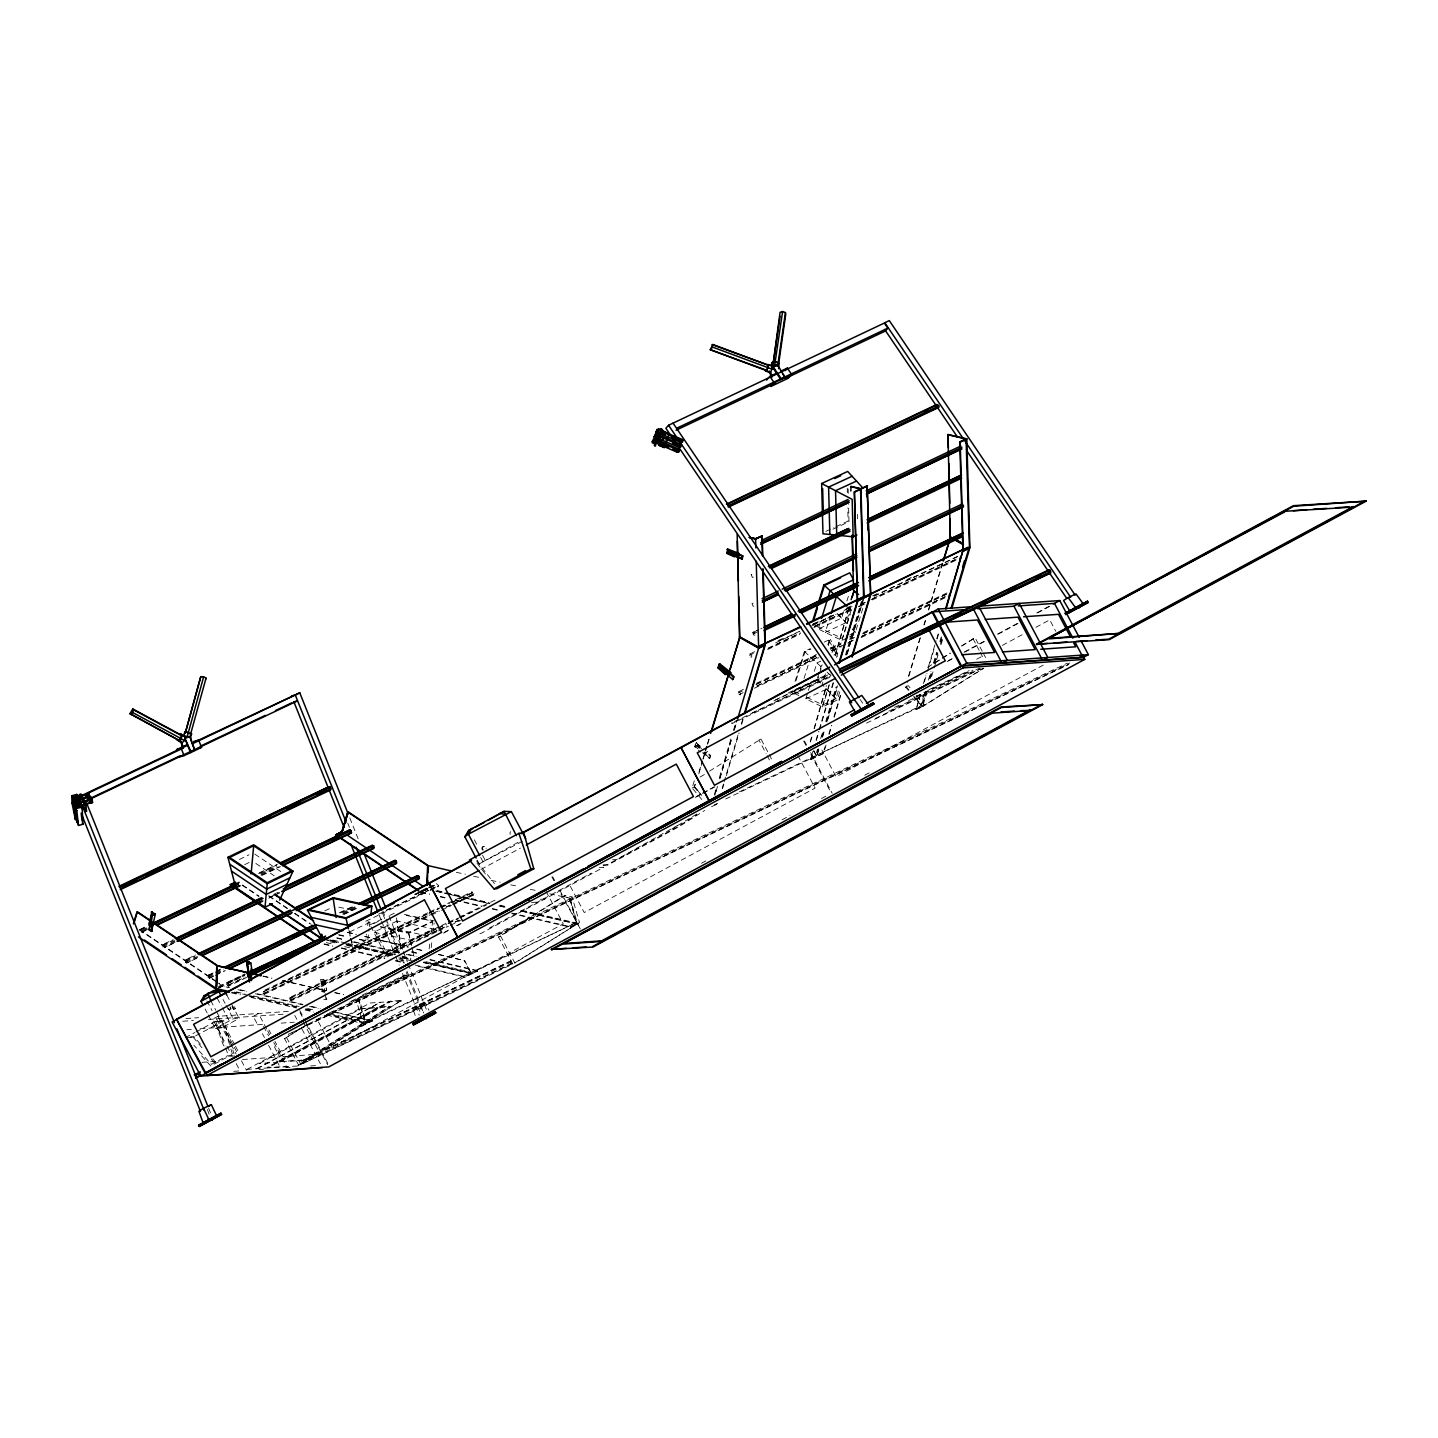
<?xml version="1.0" encoding="UTF-8"?>
<svg xmlns="http://www.w3.org/2000/svg" width="1438" height="1438" viewBox="0 0 1438 1438"><rect width="100%" height="100%" fill="white"/><g stroke="black" fill="none" stroke-linecap="round" stroke-linejoin="round"><path stroke-width="0.75" stroke-dasharray="5 3.75" d="M217.731 988.194L222.405 985.983L218.774 983.035M344.725 946.689L352.939 948.469L367.643 941.441L369.171 928.642M369.422 926.503L369.926 922.243L365.665 921.291L428.003 891.56M431.184 947.732L432.191 939.194M432.928 933.028L434.132 922.944M346.54 945.395L352.795 946.761L365.773 940.56L366.582 934.143M367.679 925.587L368.236 921.309M429.117 948.972L429.944 942.555M431.041 933.999L432.676 921.165L404.42 914.999M811.571 737.191L809.702 743.644L811.967 737.011M814.034 728.599L826.401 685.62M835.047 655.548L848.654 608.274M814.429 728.419L826.185 687.598M835.442 655.351L849.049 608.094M246.815 977.445L228.696 986.037L226.629 984.149L227.006 982.837L245.125 974.245M228.696 986.037L228.247 983.125L227.006 982.837M427.248 914.191L262.183 992.436L264.268 994.323L263.801 991.411L262.561 991.124L427.643 912.878M436.397 931.95L291.447 1000.65L289.362 998.763L289.757 997.451L446.787 923.034M291.447 1000.65L290.997 997.738L289.757 997.451M430.016 890.607L438.069 886.779L438.464 885.484L436.379 883.597M473.623 895.065L472.383 894.778L471.934 891.884L474.019 893.771L473.623 895.065L453.491 904.61M694.68 746.807L696.1 745.531L694.68 746.807L700.45 752.02M695.884 746.232L694.931 745.351L696.351 742.583L700.594 746.43M698.005 744.632L696.585 745.891L698.005 744.632L700.881 747.239M702.769 752.757L704.368 754.213L705.752 752.056L710.066 755.975L709.347 758.419L703.092 752.757M705.015 754.501L705.752 752.056M709.347 758.419L705.734 754.159L707.334 751.301L705.95 753.458L704.314 752.02L706.813 753.045M710.048 758.096L710.767 755.651L706.471 751.715M738.593 691.696L740.678 693.583L740.282 694.896L739.06 694.608L738.593 691.696L744.632 688.838M749.791 654.002L751.876 655.89L751.499 657.202L750.259 656.914L749.791 654.002L755.831 651.144M732.104 722.433L731.726 723.727L830.355 676.974M714.38 794.459L716.286 788.042M719.467 777.329L730.935 738.755M733.488 730.18L736.04 721.606M714.758 795.448L717.4 786.334M719.845 778.317L731.421 739.186M733.973 730.612L737.155 719.899M715.962 791.727L717.238 787.449M719.791 778.875L731.888 738.161M734.441 729.587L736.993 721.013M722.182 788.276L723.458 783.98M724.105 781.841L738.107 734.692M741.289 723.979L743.194 717.562M722.559 788.617L723.835 784.321M726.37 775.747L739.114 732.895M741.666 724.321L743.572 717.886M826.023 745.046L823.471 753.62L810.69 759.677L812.865 750.78M816.047 740.067L818.599 731.493M819.229 729.354L833.231 682.205M810.69 759.677L813.225 751.103M816.407 740.39L818.959 731.816M819.606 729.677L833.609 682.529M739.294 791.853L815.562 755.705L817.467 749.27M820.667 738.557L822.572 732.14M825.754 721.427L835.945 687.13M845.49 654.991L861.416 601.426M725.723 798.953L816.047 756.136L818.294 748.892M821.781 736.849L824.028 729.605M826.239 721.858L836.754 686.753M846.317 654.614L861.901 601.857M818.779 749.324L816.478 756.424L813.584 750.942M822.212 737.137L824.495 730.037M827.048 721.463L837.491 685.71M846.784 655.045L863.591 597.849M818.779 749.809L816.874 756.244L813.98 750.762M822.608 736.957L824.513 730.522M827.695 719.809L837.258 687.67M847.431 653.373L864.004 597.651M810.313 759.354L823.111 753.278L825.017 746.861M828.827 733.991L831.38 725.417M833.932 716.861L840.942 693.278M829.205 734.333L831.757 725.759M834.292 717.185L841.302 693.619M927.133 691.588L922.675 706.597L916.096 709.707L920.176 694.374M923.376 683.661L925.91 675.087M928.463 666.513L936.102 640.809M936.749 638.652L938.655 632.235M920.554 694.716L916.096 709.707L921.938 706.382L926.396 691.39M924.364 681.846L926.917 673.29M927.564 671.133L934.556 647.567M937.109 638.993L939.014 632.558M925.695 691.283L921.237 706.274L816.389 755.327L920.751 705.842L924.562 692.99M928.391 680.138L930.943 671.564M933.478 662.99L936.677 652.277M939.859 641.564L941.764 635.129M929.505 678.43L931.411 671.995M933.963 663.421L937.145 652.708M940.344 641.995L941.602 637.717M930.206 678.556L932.13 672.139M934.664 663.565L937.846 652.87M940.398 644.296L942.303 637.879M931.59 676.597L933.514 670.162M934.143 668.023L938.601 653.014M941.153 644.44L943.058 638.023M701.6 795.178L694.518 786.928L695.794 782.649M698.994 771.954L702.211 761.277M702.84 759.138L706.705 746.304M707.334 744.165L709.258 737.766M698.76 773.914L702.607 761.079M703.254 758.94L707.101 746.124M707.73 743.985L709.653 737.568M908.492 676.291L920.032 637.807M923.879 624.991L925.173 620.713M928.373 610.018L942.483 562.995M908.888 676.094L920.428 637.627M924.275 624.793L925.569 620.515M928.768 609.838L942.879 562.797M701.78 799.492L692.127 787.988L694.338 780.672M692.127 787.988L694.195 786.999L695.866 781.517M908.96 689.934L906.21 686.645L907.863 681.163M795.07 681.396L804.381 651.432L810.349 648.628M796.059 680.569L804.974 651.881L811.014 649.059M847.539 637.897L842.021 640.485L818.258 629.035L820.235 622.636M801.415 686.969L798.773 695.471L791.745 692.091L817.629 679.94L818.959 675.644M804.04 678.448L810.637 657.166L816.478 654.434M830.517 615.5L825.286 632.414L846.101 622.654L851.35 605.758M839.774 691.93L837.276 700L822.518 706.939L805.801 698.868L807.761 692.523M808.408 690.402L811.032 681.954M814.303 671.366L816.91 662.918L820.703 661.138M798.881 693.637L792.877 690.815L817.036 679.473L819.57 671.276M820.217 669.227L821.493 665.129M827.857 644.655L829.115 640.557L825.106 642.444M819.624 673.505L822.284 664.949M828.27 645.698L830.265 639.281L824.28 642.085M843.603 611.689L841.607 618.07L818.258 629.035M846.892 601.066L848.887 594.685M825.43 673.883L822.123 684.524L837.276 700M832.027 652.618L834.022 646.237L830.121 648.071M836.449 657.418L837.761 653.194L830.265 639.281M851.224 609.928L842.362 638.472L812.38 624.362L818.42 621.54L812.2 624.416M842.021 640.485L850.164 614.242M806.88 697.394L822.86 704.926L829.205 684.542M822.518 706.939L829.42 684.74M849.786 634.985L855.376 632.361L864.238 603.816L860.194 605.668M822.86 704.926L835.873 698.814L838.408 690.653M301.063 1061.262L511.011 960.926L512.953 963.19L302.987 1063.527L301.728 1062.952L301.063 1061.262L511.011 960.926M404.438 975.953L406.289 975.449L406.361 978.217L404.438 975.953L349.722 1001.891M228.354 1008.685L229.397 1010.087L228.678 1008.146M229.397 1010.087L230.961 1008.811L230.098 1006.834M232.399 1006.492C232.776 1010.357 236.641 1009.997 234.61 1006.51M174.933 941.207L162.853 946.923L163.159 944.371L173.225 939.589M174.951 942.142L164.112 947.768L176.191 942.052M196.772 958.247L186.706 963.029L185.448 962.184L185.754 959.613L195.82 954.85M186.706 963.029L197.545 957.402M213.327 976.384L209.301 978.289L207.575 975.737L220.427 969.158M209.301 978.289L214.1 975.521M477.146 859.996L479.214 863.861L519.478 841.518M358.152 998.583L365.54 1024.054L298.888 1065.666L284.562 1038.613L307.355 1024.269M700.036 777.077L707.82 772.512M709.527 771.11L760.99 739.06L768.162 752.577M284.562 1038.613L307.534 1024.485M512.845 964.107L498.519 937.055L563.103 896.413L565.17 895.425L572.108 897.006L579.496 922.495L514.912 963.118L500.586 936.066L565.17 895.425M927.42 667.376L950.212 653.032M961.609 645.86L975.072 637.717L982.244 651.234M935.185 662.81L950.374 653.247M961.77 646.075L975.072 637.717M279.565 1061.568L304.586 1059.968L389.932 1006.276L304.874 1060.507L279.565 1061.568L380.98 1006.888L389.932 1006.276M612.552 859.78L616.632 859.493L677.64 825.394M696.891 813.998L671.959 828.971M298.008 1065.468L401.346 1000.453L298.295 1066.007L267.162 1067.445L389.968 1001.243L401.346 1000.453M602.971 864.903L607.375 864.598L678.107 826.455L696.909 814.645M603.259 865.442L607.663 865.137L678.394 827.012L704.71 810.457M415.187 1015.462L413.119 1009.692L425.522 1003.095L428.955 1010.357M413.119 1009.692L425.522 1003.095M514.732 962.903L579.496 922.495M915.844 698.167L922.747 706.382L983.52 668.149M922.747 706.382L983.7 668.346M208.186 1014.886L215.358 1028.458L233.244 1018.805L239.157 1018.392L230.943 1002.897M215.358 1028.458L221.272 1028.044L239.157 1018.392M420.399 892.171L426.655 888.738L421.999 890.985M219.313 987.241L222.459 985.533L219.313 986.989M479.214 863.861L522.371 841.32M480.939 869.415L520.394 848.15M288.337 1011.399L217.911 1016.324L212.662 1019.147L225.964 1044.276M185.196 1037.733L194.741 1032.574M195.91 1032.035L215.754 1021.25L223.735 1020.692L233.999 1053.856M187.192 1037.589L193.177 1037.175L223.735 1020.692M444.594 932.166L448.53 930.044M456.403 925.802L460.34 923.681M696.423 796.418L700.36 794.297M702.319 793.237L714.129 786.874M948.253 660.653L952.19 658.532M963.999 652.169L985.641 640.503M997.433 634.14L1017.115 623.535M1036.78 612.93L1050.567 605.506M443.461 933.172L449.375 929.991M457.248 925.748L461.185 923.627M695.309 797.425L701.205 794.243M703.164 793.183L714.974 786.82M947.139 661.66L953.035 658.478M964.844 652.115L984.509 641.51M998.278 634.086L1017.96 623.481M1037.625 612.876L1055.33 603.331M234.646 1055.941L228.696 1056.355L210.793 1066.007L200.259 1054.36M976.726 659.215L982.639 656.034M1002.376 645.392L1022.112 634.751M1035.917 627.31L1049.74 619.868L1055.798 631.318M489.549 927.977L591.252 873.118M246.977 1069.423L370.087 1003.005L389.932 1001.657L266.803 1068.021L246.959 1069.387M259.415 1063.527L361.118 1008.667L377.493 1007.517L275.79 1062.376L259.397 1063.491M256.593 1068.686L380.585 1002.25M257.456 1068.632L380.549 1002.196M401.633 1000.992L390.255 1001.783L267.432 1067.985L289.469 1066.583M279.853 1062.107L381.268 1007.445L390.219 1006.816M1043.251 665.093L836.071 776.772L821.925 750.043M701.456 863.249L707.37 860.068M782.128 819.768L790.001 815.526M821.475 798.557L827.371 795.376M864.759 775.226L870.655 772.044M244.676 864.669L250.338 861.901M219.708 987.169L222.746 985.695L229.253 987.205M239.409 859.493L249.08 854.765M915.718 709.383L921.938 706.382L913.615 696.675M324.826 910.865L330.65 908.079M397.05 921.039L373.808 932.219L410.154 940.146L433.413 929.002L397.05 921.039L401.418 949.997L386.714 957.025L370.932 926.701M369.926 922.243L349.2 932.166L350.135 936.246M369.979 924.85L381.879 919.17M389.806 915.359L395.756 912.519M373.664 923.663L381.681 919.817M380.351 926.521L408.626 932.687L432.676 921.165M380.693 927.204L408.59 933.28L432.389 921.884M511.802 913.076L570.311 926.719L576.44 923.771L569.754 898.157L576.98 924.113L570.401 927.24L511.874 913.597M755.04 635.003L753.979 635.308L752.811 632.414L758.851 629.538M752.811 632.414L761.942 628.28M752.865 634.014L758.904 631.156M144.591 927.204L140.565 929.11L142.29 931.662L148.33 928.786M259.343 872.812L277.462 864.22M139.792 929.973L145.831 927.097M258.57 873.657L276.689 865.083M141.823 929.955L147.862 927.097M260.602 873.657L276.707 866.018M142.29 930.71L148.33 927.852M261.051 874.412L277.157 866.772M261.069 875.347L279.188 866.772M141.517 932.507L147.557 929.649M262.309 875.257L280.428 866.665M777.976 640.647L784.016 637.771M846.425 608.202L852.464 605.326M872.596 595.781L878.636 592.923M906.821 579.568L912.86 576.71M779.216 640.935L799.348 631.39M813.441 624.703L833.573 615.158M845.652 609.442L851.691 606.566M873.837 596.069L960.404 555.05M749.414 655.315L753.44 653.409M775.585 642.912L799.744 631.462M811.823 625.728L835.981 614.278M844.034 610.467L852.087 606.638M874.232 596.141L958.769 556.075M767.982 648.25L800.193 632.99M814.285 626.303L852.536 608.166M860.589 604.355L864.615 602.45M872.668 598.621L961.249 556.65M768.377 648.322L800.589 633.044M814.681 626.375L852.932 608.238M860.985 604.427L869.037 600.599M871.051 599.646L955.587 559.58M767.604 649.563L799.798 634.284M813.89 627.615L852.141 609.478M872.273 599.934L960.854 557.944M162.386 945.215L172.452 940.452M163.159 944.371L164.417 945.215L174.483 940.434M273.579 894.436L279.619 891.578M269.571 897.294L279.637 892.513M268.798 898.157L272.825 896.234M274.838 895.281L280.877 892.423M756.712 683.122L815.094 655.44M831.2 647.801L841.266 643.038M849.319 639.227L853.345 637.304M863.411 632.54L947.966 592.456M755.939 684.362L816.335 655.728M830.427 649.059L840.493 644.278M850.559 639.515L854.585 637.591M862.638 633.781L949.188 592.744M738.197 693.008L742.224 691.103M756.316 684.434L816.712 655.8M830.805 649.113L840.871 644.35M863.016 633.852L947.57 593.768M756.783 685.962L817.179 657.328M831.272 650.641L841.338 645.878M849.391 642.067L853.417 640.144M861.47 636.333L950.051 594.343M739.06 694.608L743.087 692.703M757.161 686.016L817.557 657.4M831.649 650.713L845.742 644.044M847.755 643.074L853.795 640.216M861.847 636.405L946.402 596.321M754.375 688.227L818.797 657.687M832.89 651.001L840.942 647.19M861.074 637.645L949.655 595.656M184.981 960.476L195.047 955.713M185.754 959.613L187.012 960.458L195.065 956.647M185.448 962.184L197.527 956.45M788.401 692.864L828.665 673.775M775.549 699.839L829.906 674.062M773.932 700.863L830.301 674.134M752.236 712.889L830.751 675.662M734.512 721.534L740.552 718.676M742.565 717.724L831.146 675.734M696.351 742.583L701.313 748.03M339.206 912.842L353.299 906.174M207.575 975.737L213.615 972.879M215.628 971.926L221.668 969.05M340.447 912.753L354.539 906.084M208.348 974.874L209.606 975.719L213.633 973.814M215.646 972.861L223.699 969.05M342.478 912.735L356.57 906.066M208.043 977.445L214.082 974.569M216.095 973.616L222.135 970.758M342.927 913.507L357.019 906.821M216.113 974.569L224.166 970.74M342.945 914.442L357.037 907.755M215.341 975.413L225.407 970.65M344.185 914.352L358.278 907.666M218.72 986.378L244.82 974.011M418.26 892.171L426.313 888.36M428.326 887.408L434.366 884.55M218.828 987.043L244.927 974.676M414.342 894.382L420.363 891.524M422.359 890.571L426.277 888.001M228.247 983.125L244.352 975.485M415.474 894.382L427.553 888.648M429.567 887.695L435.606 884.837M226.629 984.149L244.748 975.557M415.852 894.436L427.931 888.72M429.944 887.767L435.984 884.891L438.069 886.779M217.893 988.553L222.818 986.198L229.325 987.726M422.341 891.147C440.531 883.399 406.487 898.444 427.446 889.259M229.091 984.724L245.197 977.085M386.121 910.29L428.398 890.248M430.411 889.295L438.464 885.484M227.474 985.749L243.579 978.11M378.446 914.173L384.485 911.315M386.498 910.362L428.776 890.32M430.789 889.367L436.828 886.491M760.99 739.06L758.922 740.031L766.077 753.566M429.656 911.926L437.709 908.097M439.722 907.144L471.934 891.884M694.518 786.928L699.066 791.583M906.21 686.645L908.277 685.674L911.045 688.964M263.801 991.411L426.87 914.119M428.884 913.166L438.95 908.385M440.963 907.432L449.016 903.621M451.029 902.669L473.174 892.171M429.261 913.22L439.327 908.457M441.34 907.504L449.393 903.693M451.406 902.722L471.538 893.196M264.646 993.011L429.728 914.766M431.742 913.795L437.781 910.937M445.834 907.126L474.019 893.771M263.028 994.035L438.177 911.009M446.211 907.198L450.238 905.275M452.251 904.322L472.383 894.778M264.268 994.323L429.333 916.06M431.346 915.107L439.399 911.297M441.412 910.344L451.478 905.563M928.912 689.665L969.176 670.575M915.988 696.334L970.344 670.575M324.736 991.303L322.507 991.213L320.638 979.35L325.06 980.321L326.642 990.405L324.413 980.177L323.856 980.896M894.508 707.37L900.548 704.512M908.6 700.683L973.023 670.162M888.792 711.163L979.386 668.221M320.638 979.35L323.64 979.548M875.383 718.389L881.422 715.513M883.435 714.56L980.069 668.76M866.485 723.134L872.524 720.276M874.538 719.324L981.237 668.742M321.285 981.651C324.341 979.062 319.344 988.409 322.867 991.717L324.089 991.142M448.8 922.082L456.853 918.253M458.866 917.3L497.117 899.163M290.997 997.738L435.948 929.038M437.943 928.085L445.996 924.275M448.009 923.322L458.075 918.54M460.088 917.588L486.26 905.185M289.362 998.763L436.325 929.11M438.338 928.157L446.391 924.346M448.404 923.376L458.47 918.612M460.484 917.66L472.563 911.926M291.842 999.338L436.793 930.638M438.806 929.685L446.858 925.874M454.911 922.046L458.938 920.14M290.206 1000.363L447.236 925.928M455.289 922.118L459.315 920.212M438.41 930.997L448.476 926.216M450.489 925.263L460.555 920.5M322.507 991.213L321.645 991.627L323.532 991.878L321.339 979.026M711.504 806.736L718.101 803.608L714.83 804.885M323.28 992.004L325.707 990.854L324.071 990.476L323.191 990.89L324.844 991.267M323.802 999.5L326.803 999.698L325.851 993.658M362.466 995.042L405.031 974.856M349.542 1002.34L406.289 975.449M563.103 896.413L570.023 897.995L572.108 897.006M329.518 1012.837L1067.32 663.17M315.929 1019.902L322.022 1017.025M324.035 1016.055L405.103 977.642M308.451 1023.802L314.562 1020.98M316.576 1019.955L1069.728 663.008M296.534 1030.435L288.427 1034.282L298.601 1029.536M298.96 1029.123L1068.776 664.392L300.614 1028.565M498.519 937.055L500.586 936.066M438.338 954.562L464.762 960.728L471.538 973.508L423.851 962.381M329.41 1013.592L366.259 1022.166L470.621 972.699L366.366 1022.849L327.343 1013.754M425.936 961.698L471.43 972.304L575.811 922.837L471.538 972.987L423.868 961.878M415.061 965.024L464.905 976.636L477.776 971.099L464.995 977.157L415.151 965.545M365.54 1024.054L363.472 1025.042L356.067 999.554M326.768 1015.084L365.773 1024.18L372.37 1021.07L333.274 1011.453M301.656 1060.166L302.915 1060.759L512.288 961.501M301.728 1062.952L511.083 963.694L512.359 964.287L302.987 1063.527M813.225 624.703L837.114 613.487L846.101 622.654M858.666 606.441L864.238 603.816M858.792 606.746L864.328 604.158M849.391 637.016L856.76 633.565M805.801 698.868L826.598 689.108M833.968 654.955L837.761 653.194M372.28 1020.549L366.043 1023.479L327.073 1014.401M714.65 804.705L717.724 803.267M825.825 531.377L833.932 527.62M835.963 526.685L848.096 521.077L847.755 507.938M832.979 529.148L848.995 521.742L848.546 504.253M753.404 577.087L752.344 577.393L751.175 574.499L753.368 575.488M599.287 867.545L603.708 867.258L480.58 933.639L476.158 933.909M540.364 899.289L544.786 899.02M531.557 902.471L539.43 901.914M185.915 1018.553L198.714 1017.673M182.806 1021.232L193.465 1020.495M208.402 1019.452L283.088 1014.239M361.118 1008.685L377.511 1007.553M186.976 1029.698L191.344 1029.392M200.098 1028.781L221.955 1027.271L230.044 1042.532M262.507 1024.431L225.335 1027.02L234.43 1044.222M281.183 1023.119L294.305 1022.202M190.229 1036.888L194.058 1036.618L201.248 1045.156M230.997 1055.582L227.258 1055.834L211.44 1064.354L193.788 1045.156M201.985 1062.322L219.475 1061.1M242.519 1059.5L279.691 1056.894L272.609 1043.521M233.765 1071.328L239.139 1070.95M259.056 1069.566L263.478 1069.243M285.605 1067.697L290.027 1067.391M310.59 1065.953L316.989 1065.522M404.33 914.388L434.366 920.931M338.793 907.144L353.766 910.434M407.475 946.06L377.619 939.553L398.326 929.577L428.182 936.12M338.649 934.646L346.989 936.462M359.5 939.194L365.773 940.56M338.883 935.167L347.097 936.965M359.428 939.643L367.643 941.441M411.61 951.74L419.95 953.556M411.681 952.244L419.896 954.023M329.859 941.764L338.2 943.58M398.65 957.96L413.245 961.141M326.246 942.645L334.461 944.442M399.045 959.721L407.26 961.519M456.295 872.363L465.391 874.178M473.695 876.353L480.616 877.665M491.095 880.362L500.19 882.177M510.652 884.855L517.572 886.168M530.227 889.349L537.147 890.661M549.801 893.843L569.754 898.157M263.28 976.06L271.98 978.056M282.855 980.554L326.336 990.548M335.036 992.544L343.736 994.539M262.884 976.24L271.584 978.235M282.459 980.734L325.941 990.728M334.641 992.741L343.34 994.736M437.116 890.517L443.605 892.027M445.78 892.531L489.118 902.633M499.957 905.167L504.289 906.174M521.635 910.218L575.811 922.837M437.224 891.183L443.713 892.71M445.888 893.214L489.226 903.316M500.065 905.832L504.396 906.839M521.742 910.883L575.919 923.502M332.735 939.985L345.749 943.022M347.906 943.526L399.926 955.641M402.083 956.144L410.765 958.175M329.751 939.877L338.433 941.89M345.857 943.688L392.61 954.526M402.191 956.827L410.855 958.84M329.859 940.542L338.523 942.573M347.205 944.586L392.718 955.192M403.539 957.708L410.046 959.236M425.217 962.759L470.729 973.364M236.227 991.878L244.891 993.892M253.555 995.905L299.068 1006.51M307.732 1008.541L314.239 1010.051M234.16 992.04L247.156 995.06M249.331 995.581L297.001 1006.69M305.683 1008.703L312.172 1010.213M435.732 890.985L444.378 892.998M446.553 893.501L489.855 903.603M500.676 906.12L505.008 907.126M522.318 911.171L576.44 923.771L570.311 926.719M436.109 891.272L449.123 894.31M451.28 894.813L488.129 903.406M498.968 905.922L505.475 907.45M520.646 910.973L576.98 924.113M420.777 891.866L429.441 893.879M440.28 896.413L446.787 897.923M455.451 899.954L481.46 906.012M492.299 908.528L498.806 910.056M420.849 892.369L429.531 894.4M440.37 896.917L444.702 897.941M455.54 900.458L481.532 906.515M492.371 909.05L498.878 910.56M336.834 937.738L343.322 939.266M354.161 941.782L399.674 952.387M408.338 954.419L417.02 956.432M430.016 959.47L477.704 970.578M336.905 938.259L343.412 939.769M352.076 941.8L404.096 953.915M406.253 954.419L414.935 956.45M430.106 959.991L477.776 971.099M324.161 939.158L337.157 942.178M345.839 944.209L391.352 954.814M402.191 957.331L410.855 959.362M323.766 939.338L338.937 942.879M347.601 944.892L390.956 954.994M401.795 957.528L410.459 959.541M423.455 962.579L471.143 973.688L464.366 960.908M324.035 943.813L332.699 945.827M341.381 947.84L384.719 957.96M395.558 960.476L404.222 962.507M324.125 944.317L332.789 946.348M341.453 948.361L384.809 958.463M395.63 960.997L404.312 963.011M240.074 989.739L246.581 991.249M257.42 993.766L302.933 1004.389M311.597 1006.402L320.279 1008.415M237.989 989.739L246.671 991.771M255.335 993.784L307.355 1005.899M309.512 1006.42L318.193 1008.433M333.364 1011.975L372.37 1021.07L366.043 1023.479L358.961 998.044M231.806 992.202L240.47 994.215M249.133 996.228L296.749 1007.337M305.413 1009.35L311.92 1010.86M231.41 992.867L240.074 994.88M250.913 997.415L296.426 1008.02M305.09 1010.033L313.772 1012.064M347.654 932.166L356.336 934.287M365 936.39L408.374 946.977M417.056 949.08L423.563 950.68M438.752 954.383L464.762 960.728M347.259 932.345L355.941 934.466M364.605 936.587L407.979 947.157M416.661 949.278L423.167 950.86M235.437 1008.559L234.124 1006.546M230.925 1008.883L230.044 1007.696M254.814 854.118L282.567 872.794M255.874 863.447L274.137 875.76M268.924 895.766L287.348 908.205M294.718 913.166L311.291 924.364M268.87 896.216L287.294 908.654M294.664 913.633L309.404 923.573M242.519 884.999L259.092 896.198M242.105 885.197L258.696 896.377M139.576 929.559L216.94 981.795M139.522 930.009L216.886 982.244M218.72 983.502L222.405 985.983M704.117 752.721L705.734 754.159M697.789 745.315L703.559 750.546M696.783 745.208L699.677 747.814M695.615 745.028L701.87 750.744M694.896 746.106L697.772 748.713M848.078 607.052L851.422 610.215M804.381 651.432L821.422 667.034M827.012 672.067L830.427 675.285M852.195 628.891L855.233 632.001M817.629 679.94L820.631 682.996M837.977 614.511L846.676 623.445M852.464 629.395L855.376 632.361M817.036 679.473L819.93 682.457M825.736 688.407L835.873 698.814M233.801 1009.71L231.967 1006.51M908.51 690.078L905.275 686.969L908.061 690.204M914.173 696.693L922.675 706.597M753.889 632.109L755.004 633.403M212.734 1058.835L215.61 1062.269M916.545 695.543L924.814 705.393M694.195 786.999L701.097 795.232M193.177 1037.175L202.866 1048.877M211.188 1058.907L215.341 1063.922M476.535 860.877L494.456 883.579M476.949 863.106L486.26 875.041M860.176 699.497L862.692 703.2M374.761 930.44L388.206 955.677L401.184 949.475L396.043 915.251M983.268 653.176L986.324 658.964M973.005 638.706L979.134 650.3M980.159 652.223L984.257 659.952M804.525 741.019L806.574 744.884M810.673 752.613L832.153 793.201M803.68 741.073L806.754 746.879M810.852 754.608L831.308 793.255M797.892 755.615L815.094 788.096L584.241 912.537L569.071 883.885M769.186 754.519L773.284 762.248M767.101 755.489L771.199 763.219M552.695 876.767L554.744 880.631M559.867 890.302L580.323 928.948L559.023 890.356M551.85 876.838L553.9 880.703M546.063 891.38L563.265 923.843L332.412 1048.284L318.265 1021.555M474.342 839.792L477.416 845.616M482.539 855.304L485.631 861.11M480.687 857.443L482.755 861.326M299.841 1010.59L303.939 1018.338M304.964 1020.261L328.493 1064.713M300.021 1012.586L302.07 1016.45M306.168 1024.18L327.648 1064.767M303.041 1021.591L320.225 1054.072L283.07 1056.66L274.982 1041.382M294.772 1015.426L296.821 1019.29M301.944 1028.943L320.368 1063.725M286.629 1037.625L300.955 1064.677M268.906 1029.932L270.937 1033.742M266.641 1028.943L258.463 1013.484L253.214 1016.324L258.337 1025.977M267.666 1030.884L269.715 1034.749M273.813 1042.478L287.115 1067.607M263.514 1026.337L268.564 1035.881M262.417 1033.706L264.466 1037.571M268.564 1045.3L280.841 1068.488M226.845 995.132L229.918 1000.956M222.98 999.428L225.029 1003.311M226.054 1005.252L233.244 1018.805M217.228 998.188L221.344 1005.953M222.369 1007.894L230.583 1023.389M235.455 1046.127L238.474 1051.861M210.757 1000.65L215.898 1010.357M216.922 1012.28L223.088 1023.928M217.911 1016.324L237.36 1053.047M241.458 1060.777L246.563 1070.429M231.051 1044.455L236.12 1054M206.91 1000.902L212.033 1010.59M216.149 1018.338L221.272 1028.044M226.988 1046.199L232.111 1055.869M236.209 1063.599L239.265 1069.405M205.095 1009.063L207.162 1012.945M829.115 640.557L837.455 656.393M417.739 1006.78L421.172 1014.06M349.811 817.952L358.152 838.821M389.015 915.988L402.37 949.368M403.197 951.453L407.367 961.878M408.212 963.981L426.565 1009.871M347.78 823.183L349.434 827.353M382.814 910.793L385.312 917.049M386.139 919.134L398.668 950.428M401.993 958.769L403.665 962.939M407.008 971.279L423.689 1012.999M382.85 913.957L386.193 922.297M387.02 924.382L402.874 964.017M406.217 972.358L422.071 1011.993M379.147 915.017L380.818 919.188M381.645 921.273L395.001 954.634M395.827 956.719L399.171 965.078M402.496 973.418L419.195 1015.138M208.636 1108.195L211.152 1114.45M510.418 962.022L511.083 963.694M302.915 1060.759L303.58 1062.43M215.754 1021.25L224.903 1046.019M225.658 1048.086L228.696 1056.355M223.609 1045.839L214.873 1021.807L222.513 1021.286L230.26 1046.9M420.903 1006.007L422.97 1011.777M207.378 1109.471L209.463 1115.241M230.907 1049.039L232.848 1055.456M570.023 897.995L577.429 923.466M358.547 998.224L365.773 1024.18M209.606 975.719L210.074 977.427M187.012 960.458L187.479 962.166M164.417 945.215L164.885 946.905M408.626 932.687L411.502 945.072M411.969 947.139L413.892 955.389M348.967 930.242L350.405 936.444M350.89 938.511L352.795 946.761M408.59 933.28L411.34 945.287M412.67 951.075L414.072 957.187M350.602 938.277L352.939 948.469M325.132 994L326.12 1000.021M322.957 979.889L324.772 990.818M322.507 981.075L324.413 992.705M857.39 514.373L857.497 518.812M848.15 488.938L848.258 493.324M847.234 488.255L847.359 492.623M510.256 834.238A2.175 2.157 86 0 1 510.67 831.631M482.898 850.218A2.175 2.157 86 0 1 483.006 846.443A2.175 2.157 86 0 1 486.17 848.438M483.348 849.894A1.833 1.815 86 0 1 483.438 846.73A1.833 1.815 86 0 1 486.098 848.42M753.063 603.151L752.002 603.457L753.153 606.351L754.231 606.045L753.063 603.151"/><path stroke-width="1.5" d="M216.167 988.949L216.761 965.545L136.97 911.962L133.41 923.933M154.064 922.98L217.156 965.365L216.239 989.326L229.235 992.364M216.743 986.558L217.354 971.872M426.834 884.55L427.625 865.64L347.834 812.039L341.902 832.009L348.23 811.859L428.021 865.46L427.248 884.765M427.625 884.963L427.805 880.685M428.164 872.111L428.434 865.676L452.359 871.176M479.663 855.502L468.375 834.184L468.698 830.409L504.091 811.338L511.389 811.625L525.769 838.767M251.111 873.909L253.681 845.742L291.285 871.051L267.252 882.752L229.631 857.443L253.681 845.742M235.742 887.552L265.005 907.216L267.216 883.723L292.993 871.176L253.699 844.771L227.923 857.3L235.221 885.502M149.139 929.847L149.75 924.544L152.086 926.108L151.493 931.429L149.139 929.847L150.253 925.982M937.774 404.545L727.538 504.199L728.365 507.147L938.601 407.493L938.78 406.001L936.605 404.545L726.37 504.199M936.605 404.545L936.444 406.037L938.601 407.493M1048.464 571.479L1049.812 569.987L1050.639 572.935L839.882 672.822M150.559 926.072L151.673 923.681L150.559 926.072L148.887 924.958L151.943 911.782L154.136 914.532L155.34 913.957L151.493 931.429M151.943 911.782L150.523 923.861L152.392 923.735L149.139 922.962M151.188 924.31L152.23 915.431L154.279 913.346M152.14 925.317L153.237 922.944L152.805 925.766M276.348 915.952L230.296 884.855L235.023 882.195M322.166 938.313L307.444 910.02L333.221 897.689L371.849 906.102L370.878 914.173L347.637 925.317L311.273 917.39M152.086 926.108L152.356 924.131L150.001 922.549M710.228 349.668L712.924 344.527L768.521 365.252L768.162 367.804L765.825 370.375L710.228 349.668L766.814 370.375M711.199 349.65L712.924 344.527M768.899 364.551L766.706 371.058L765.465 371.076L770.606 372.514L772.781 366.007L767.658 364.569L772.781 366.007M775.424 369.71L771.829 368.416L771.972 362.556L775.208 361.549L778.803 362.861L778.659 368.703M771.829 368.416L771.972 362.556M773.033 364.659L780.061 312.334L782.596 311.543L785.436 312.567L785.723 314.383L778.282 366.402L774.687 365.09L771.451 366.097M773.338 362.466L780.025 316.342M774.687 365.09L782.596 311.543M785.436 312.567L778.102 363.077L775.28 362.052L772.727 362.843M77.706 806.305L77.868 803.752L79.018 803.465L80.24 805.657L92.553 802.548L92.23 799.618L76.807 802.817L77.472 806.359L77.868 803.752M184.927 731.834L183.866 735.717L190.499 737.622L191.56 733.74L184.927 731.834L184.423 733.236M185.178 733.29L200.421 677.747L200.817 676.651L203.621 676.849L206.047 678.143L190.409 734.782L190.805 733.686M200.817 676.651L185.574 732.176L188.396 732.373M187.425 735.968L203.621 676.849M129.977 713.625L132.763 708.988L180.433 734.656L181.619 735.663L178.833 740.3L129.977 713.625L178.833 740.3M131.164 714.614L133.968 709.977L132.763 708.988M178.618 741.055L181.152 738.737L182.159 735.16L180.649 733.901L185.502 736.957L184.477 740.534L181.961 742.853L177.09 739.797L181.961 742.853M851.116 599.682L853.992 590.892M852.141 597.345L853.363 593.049M134.471 921.542L137.365 911.764L150.361 920.5M347.834 812.039L342.298 831.811L335.665 834.957L418.548 890.931M719.701 663.763L718.964 666.207L726.442 673.937L725.237 674.512L718.029 667.987L719.234 667.412L718.281 666.531L719.701 663.763L730.684 672.481L730.162 674.242M718.029 667.987L719.234 667.412M721.139 666.513L728.563 672.337M725.237 674.512L726.657 673.236M726.1 673.937L728.581 674.979L726.1 673.937L727.484 671.78L719 664.086M727.718 675.393L729.102 673.236L733.416 677.154L732.697 679.599L726.442 673.937M728.527 672.786L729.048 671.043M728.365 675.68L729.102 673.236M729.3 674.638L730.684 672.481M729.803 672.894L734.117 676.831L732.697 679.599M737.622 718.874L758.635 648.143L765.214 645.033L759.03 647.963L739.438 636.782L737.173 534.469M744.471 713.266L764.854 644.691M744.848 713.608L765.214 645.033M838.965 662.918L857.443 600.76L870.619 594.523L867.168 485.756L854.388 491.814L857.443 600.401L854.388 491.814M839.343 663.242L857.803 601.102L870.224 594.703L852.392 654.703M852.123 657.184L870.601 595.026M945.647 608.651L962.849 550.79L946.024 608.993M962.633 567.003L964.539 560.568M951.201 607.914L969.014 547.986L963.208 551.131L969.805 548.004L951.974 608.004M710.552 733.488L739.815 637.106L730.18 669.173M711.594 731.151L728.257 675.572M943.13 560.856L950.59 537.147M943.526 560.658L948.649 543.564M812.56 621.36L823.866 584.978L849.75 572.827L853.507 579.802L830.139 590.73L828.162 597.112M813.656 620.263L817.467 607.968M819.372 601.821L824.459 585.446L840.565 577.878M821.565 618.394L826.832 601.372M831.164 613.379L836.395 596.464L855.358 587.621M342.028 831.595L335.665 834.957L342.028 831.595L348.23 811.859M205.634 679.257L206.047 678.143M191.056 735.124L191.56 733.74M652.313 441.448L654.811 438.662L679.671 449.573L678.862 451.784L677.334 452.287L652.313 441.448L654.02 440.891M654.092 436.577L656.591 433.809L681.45 444.702L680.641 446.912L679.113 447.434L654.092 436.577L655.782 436.02M667.052 432.784L658.37 428.937L655.872 431.706L680.893 442.562L682.421 442.041L683.23 439.83L663.565 431.742M657.561 431.148L658.37 428.937M658.352 429.926L664.536 431.813L659.251 429.62L657.543 432.137L663.727 434.024M653.805 443.21L654.2 442.149L655.872 443.066C655.333 445.852 652.115 441.124 656.357 443.839L656.735 442.778L654.578 442.005L654.2 443.084M657.346 433.467L657.741 432.407L659.431 433.323C659.179 435.894 659.251 430.735 656.141 431.957L655.764 433.018L658.964 434.42L657.741 433.341M656.681 436.703L657.49 434.492L662.774 436.685L656.573 434.797L657.49 434.492M654.236 445.277C658.424 448.512 650.983 440.819 657.274 436.99M654.667 445.69L657.687 437.386M658.514 437.907L658.137 438.967C653.877 436.271 657.148 441.017 657.651 438.195L655.962 437.278M659.125 436.181L659.521 435.103L662.72 436.505M659.898 434.096L660.294 433.036M657.579 441.574L662.541 429.549L660.294 428.686L661.84 429.531M659.665 436.649L660.06 435.588L661.552 436.235L660.06 435.588M658.766 439.92L661.031 433.683M662.397 432.622L663.331 431.364L662.936 432.443M665.345 432.514L669.245 433.952L664.302 447.488L658.622 445.277L660.743 439.471M658.622 445.277L661.085 439.363M660.204 445.061L661.965 443.03L678.143 450.076L679.671 449.573M661.983 440.19L663.745 438.159L679.922 445.223L681.45 444.702M663.745 435.337L665.506 433.287L681.702 440.352L683.23 439.83M661.156 445.241L661.965 443.03M662.936 440.37L663.745 438.159M664.716 435.498L665.506 433.287M663.979 447.595L668.203 436.002M677.334 452.287L678.143 450.076M679.113 447.434L679.922 445.223M680.893 442.562L681.702 440.352M279.691 900.08L292.993 871.176M120.864 888.558L120.271 889.655L330.506 790.001L330.434 787.233L329.158 786.658L118.941 886.311L120.864 888.558L331.099 788.905M329.158 786.658L120.361 886.455M200.259 1075.103L195.604 1078.123L201.697 1075.229M226.845 995.132L224.777 991.267L213.723 990.548L204.07 995.743L200.996 1001.315L203.046 1005.18M476.122 858.055L464.834 836.736L468.375 834.184L471.7 828.45M464.834 836.736L468.698 830.409L473.246 828.342M220.931 995.545L218.864 991.681L208.061 993.316L200.996 1001.315L218.864 991.681L224.777 991.267M79.252 794.998L81.157 794.153L86.406 803.878L85.992 805.639L84.86 805.622L79.252 794.998L79.611 795.897M84.5 804.723L86.406 803.878M785.669 378.266L885.125 331.135L887.821 328.152L884.352 323.047L668.562 425.271L665.866 428.236L851.727 702.751M282.441 865.712L350.89 833.267L351.196 830.715L349.937 829.87L280.716 863.159M785.723 376.972L780.87 379.596L772.566 367.337L777.419 364.713L785.202 377.547L783.045 374.365M777.419 364.713L772.566 367.337M766.544 380.099L769.905 376.379L776.556 373.233M791.691 374.473L774.219 382.76L770.858 386.48L788.312 378.194L791.691 374.473L787.359 368.11L780.888 371.184M785.13 370.573L787.359 368.11M371.759 845.975L373.79 845.957L373.485 848.528L282.891 891.47M297.432 910.542L396.079 863.789L396.385 861.218L395.126 860.373L295.707 907.989M364.317 904.808L418.674 879.049L418.961 876.479L417.721 875.634L358.565 904.16M82.164 808.659L82.973 824.28L78.479 825.412L75.135 808.965L74.974 801.379L79.935 800.121L82.164 808.659L79.935 800.121M203.531 1108.321L198.893 1111.232L203.064 1122.772L216.473 1115.546L211.314 1104.636L203.531 1108.321L208.69 1119.231M868.858 705.123L861.757 695.417L849.355 702.014L855.448 712.349L866.898 706.04M208.222 1106.577L211.314 1104.636M198.588 1125.181L220.949 1113.138L221.614 1114.414L199.253 1126.457L198.588 1125.181L204.142 1122.539M850.972 714.758L873.333 702.715L873.998 703.991L851.638 716.034L850.972 714.758L856.527 712.116M199.253 1126.457L221.614 1114.414M215.305 1116.679L220.949 1113.138M851.638 716.034L873.998 703.991M865.82 707.424L873.333 702.715M1068.182 597.579L1063.563 600.491L1069.656 610.808L1083.066 603.583L1075.966 593.876L1068.182 597.579L1075.282 607.267M412.796 1023.64L435.157 1011.597L435.822 1012.873L413.479 1024.917L412.796 1023.64L420.22 1020.135M1065.181 613.217L1087.541 601.174L1088.207 602.45L1065.864 614.493L1065.181 613.217L1074.456 608.831M417.272 1021.232L430.681 1014.006M413.479 1024.917L435.822 1012.873M1065.864 614.493L1088.207 602.45M431.4 1013.952L435.157 1011.597M1083.785 603.529L1087.541 601.174M475.115 827.335L484.426 822.32M488.147 820.325L504.091 811.338L516.404 835.694M468.375 834.184L511.389 811.625M518.884 833.339L469.363 860.032L494.007 888.9L496.901 888.702L533.786 868.822L523.809 832.979L518.884 833.339L530.892 869.019L533.786 868.822M176.532 1019.218L207.072 1075.408L328.781 1066.906L1084.773 659.359L1083.641 657.22L961.932 665.722L205.185 1073.323L176.532 1019.218L471.646 860.122M520.826 833.609L829.708 667.088M835.622 663.907L932.022 611.941L967.001 609.496M470.514 861.128L172.129 1021.987L200.781 1076.091L322.4 1067.589M521.67 833.555L828.594 668.095M834.489 664.913L938.115 609.047L972.25 606.674M478.962 870.475L445.421 888.558L462.623 921.021L693.458 796.58L676.273 764.117L526.326 844.951M835.37 678.359L697.25 752.811L714.452 785.274L854.532 709.761M841.284 675.159L902.453 642.193M978.649 606.225L973.4 609.047L1002.052 663.152L1007.301 660.33L978.649 606.225L1059.734 600.563L1079.183 637.268M977.678 608.759L1013.952 606.225L1019.2 603.385L1047.853 657.508L1042.604 660.33M517.86 874.753L525.589 870.583M494.007 888.9L530.892 869.019M866.377 703.38L945.287 660.833L928.103 628.37M1018.212 605.919L1054.485 603.385L1059.734 600.563M206.982 1071.975L222.117 1063.814M460.753 935.024L583.864 868.624M205.185 1073.323L961.519 665.992L932.867 611.887M200.781 1076.091L966.767 663.17L1088.386 654.667L1081.232 641.132M207.072 1075.408L963.065 667.861L1084.773 659.359M1036.439 644.206L1293.409 505.673L1366.1 501.161L1109.129 639.676L1036.439 644.206L1047.421 643.433M1036.726 644.745L1293.697 506.212L1366.1 501.161M1050.836 637.25L1284.44 511.317L1353.661 507.057M1048.877 638.31L1284.727 511.874M1051.106 638.148L1117.829 633.493L1353.374 506.5M1095.684 640.072L1108.842 639.137L1365.812 500.622M1083.138 657.49L1088.386 654.667M551.347 949.386L1001.046 706.957L1042.694 704.62L592.995 947.031L551.347 949.386L566.59 948.325M551.635 949.925L1001.333 707.496L1042.694 704.62M563.786 943.49L992.346 713.158L1030.273 710.498L1021.052 710.588M566.015 943.346L601.695 940.847L1029.985 709.959M564.056 944.029L601.983 941.387L1030.273 710.498M592.726 946.492L1042.406 704.081M758.653 647.747L763.308 645.446M755.849 547.914L755.615 538.765L762.23 535.907L762.787 555.841M289.955 877.773L266.713 889.097L229.721 864.22M286.917 884.37L266.21 894.454L231.5 871.122M265.005 907.216L272.357 903.657M969.104 547.429L962.867 550.43L959.793 441.843L966.048 438.985L969.482 547.662L963.244 550.61L969.877 547.465L966.821 438.878L948.001 434.492L950.266 536.787L963.442 544.247M333.185 898.283L309.134 909.787L346.109 917.857L370.159 906.335L333.185 898.283L336.079 917.534M307.444 910.02L346.055 918.451L371.849 906.102M154.136 914.532L155.34 913.957M676.723 428.218L887.821 328.152M676.058 430.232L775.513 383.083M194.885 750.492L190.014 736.328L184.963 738.575L191.272 752.344L201.536 747.347L198.624 740.067L193.986 741.397M187.335 744.542L176.532 749.665L181.17 748.353L184.064 755.615L191.272 752.344M80.312 796.185L187.659 745.279M79 797.425L83.494 795.286M86.046 794.171L183.471 747.976M193.627 743.176L299.769 692.81L348.14 813.782M90.756 798.144L180.056 755.813M200.349 746.178L265.311 715.387M275.467 710.588L291.698 702.894M88.365 799.977L297.432 700.863L293.729 701.924M924.31 411.789L928.355 409.866M728.545 505.655L938.78 406.001M729.228 506.194L937.432 407.511M850.793 491.023L851.062 486.404L860.949 488.704L864.004 597.291L963.855 549.172M728.059 551.994L735.663 556.29L734.441 556.865L726.873 553.414L728.077 552.857L727.071 552.39L727.682 549.064L739.168 553.468L739.24 555.607M854.765 491.994L867.563 485.936M947.606 434.671L966.426 439.075L960.189 442.023L966.821 438.878M726.873 553.414L728.077 552.857M761.493 540.454L848.061 499.435M866.179 490.843L960.8 445.996L959.721 446.301M741.397 558.268L738.395 556.883L738.305 553.882L742.835 555.967L742.224 559.292L735.106 556.003L735.914 553.45L726.981 549.388M760.594 542.719L849.175 500.73M867.294 492.138L961.914 447.29M735.052 553.864L742.835 555.967M726.837 552.569L734.423 556.021L735.627 555.445M735.106 556.003L737.658 556.362L736.777 556.776L736.723 554.637M761.583 543.672L848.15 502.635M866.269 494.043L960.89 449.195M760.648 544.319L849.229 502.329M867.348 493.737L961.968 448.89M769.294 565.907L847.809 528.681M867.941 519.154L961.609 474.953L867.006 519.801M768.359 566.554L848.887 528.393M769.474 567.848L850.002 529.687M868.121 521.095L960.728 477.2M771.523 568.495L850.038 531.287M867.096 523.001L961.716 478.153M120.199 886.886L330.434 787.233M123.057 887.174L137.203 880.451M147.305 875.67L161.451 868.965M177.629 861.29L191.775 854.585M201.895 849.804L216.042 843.081M232.201 835.424L246.365 828.719M262.525 821.044L270.614 817.215M286.791 809.558L300.937 802.853M317.115 795.178L327.217 790.397M762.068 598.675L778.174 591.054M782.2 589.131L856.689 553.828M868.768 548.112L962.435 503.911L961.357 504.199M762.23 600.635L778.335 592.995M784.375 590.137L856.85 555.787M868.929 550.053L963.55 505.205M763.219 601.587L777.311 594.901M785.364 591.09L855.826 557.692M869.918 551.006L962.525 507.111M762.284 602.234L778.389 594.595M786.442 590.784L856.904 557.387M868.983 551.653L963.604 506.805M739.438 636.782L758.671 647.226L765.304 644.494L763.165 569.142M950.266 536.787L950.194 518.848M764.89 626.68L791.062 614.278M799.115 610.467L857.497 582.785M869.577 577.051L963.244 532.869L868.642 577.716M763.955 627.327L792.14 613.972M798.18 611.114L858.576 582.48M765.07 628.64L795.268 614.314M799.294 612.408L857.677 584.727M869.756 579.011L962.346 535.116M764.045 630.545L795.304 615.913M801.343 613.055L858.666 585.679M868.732 580.916L962.399 536.716M230.296 884.855L235.778 882.267M852.033 535.331L853.597 590.73L857.336 592.798M152.644 923.376L239.211 882.357M279.475 863.267L349.937 829.87M155.897 922.333L236.425 884.154M153.902 924.221L238.456 884.154M280.734 864.112L351.196 830.715M331.513 841.014L339.566 837.204M156.383 924.976L238.924 885.844M283.214 864.849L351.663 832.404M157.623 924.886L240.164 885.754M760.325 645.662L800.463 626.626M806.484 623.768L862.692 597.13M800.948 627.058L758.329 646.615M806.97 624.218L967.882 547.285M721.355 665.812L720.132 666.387L728.221 673.649M175.238 938.637L261.806 897.6M285.964 886.15L372.532 845.113M176.479 938.547L259.02 899.415M287.205 886.06L369.746 846.928M176.497 939.481L263.064 898.444M283.196 888.9L373.79 845.957M189.025 934.52L197.078 930.71M219.223 920.212L223.25 918.289M176.964 941.189L261.518 901.105M281.65 891.56L374.257 847.665M178.204 941.099L262.759 901.015M197.833 953.897L290.44 910.002M294.466 908.097L395.126 860.373M199.073 953.807L289.667 910.865M199.091 954.742L396.385 861.218M243.831 934.502L247.857 932.597M201.572 955.497L292.166 912.555M296.192 910.631L396.852 862.926M202.812 955.389L291.393 913.4M839.918 668.94L1048.644 569.987M1049.812 569.987L839.055 669.874L840.062 671.348L1050.819 571.443M922.837 631.03L937.019 624.308M953.232 616.614L961.339 612.786M981.597 603.169L985.659 601.246M1007.948 590.694L1016.055 586.848M1036.313 577.231L1040.375 575.326M840.745 671.888L1050.639 572.935M224.454 967.235L313.035 925.263M359.338 903.316L417.721 875.634M225.694 967.145L312.262 926.108M225.712 968.08L316.306 925.155M360.596 904.16L418.961 876.479M292.597 937.36L300.65 933.55M228.193 968.835L314.76 927.798M363.077 904.897L419.447 878.187M229.433 968.745L316.001 927.708M251.506 980.626L250.518 974.353L248.217 973.814L247.048 961.627L249.349 962.166L249.565 963.496L250.769 962.939L252.351 973.005L249.008 974.605L249.331 976.851L249.87 974.191M246.365 961.95L249.349 962.166M252.351 973.005C249.008 971.621 252.675 979.781 250.554 973.868L248.594 974.317L246.994 964.251L248.882 963.837L248.666 962.489M248.882 963.837L246.994 964.251M246.833 973.059L321.195 938.529M370.069 914.64L394.156 903.208M251.165 971.387L325.653 936.066M369.943 915.089L386.049 907.45M250.949 971.818L256.971 968.978M260.979 967.073L281.057 957.546M285.066 955.659L321.303 938.672L321.195 934.394M370.177 915.305L378.212 911.494M250.392 972.627L324.88 937.324M249.331 976.851L247.678 976.474L248.217 973.814M252.8 971.746L266.893 965.06M270.919 963.154L297.091 950.752M301.117 948.828L307.157 945.97M251.237 974.227L327.738 937.953M255.658 972.376L285.856 958.067M289.883 956.162L299.949 951.381M247.678 976.474L250.859 976.6M252.854 974.587L319.29 943.094M250.913 976.114L251.416 973.454M858.001 712.026L862.512 709.887M1074.258 609.514L1078.752 607.375M200.349 1071.885L194.274 1074.761L196.197 1077.026M195.712 1074.905L199.756 1072.982M195.532 1075.336L199.594 1073.413M1079.453 657.346L1083.533 655.494M758.671 647.226L765.304 644.494L758.653 647.639L756.226 561.215M856.509 481.065L835.532 490.718L836.736 535.152L822.967 533.786L821.637 483.51L847.683 471.448L862.512 487.59M834.687 478.548L840.763 475.744M840.853 535.565L853.147 536.805L856.868 535.08M852.105 476.266L828.594 487.105L829.852 534.469M755.615 538.765L762.23 535.907L755.597 539.052L749.324 537.578M657.579 438.213L654.38 436.828L653.984 437.889L657.184 439.291M655.8 443.084L652.6 441.682L652.205 442.76L655.404 444.144M660.186 443.749L654.002 441.879M299.769 692.81L191.973 743.23L194.148 748.677M291.411 696.118L295.257 694.931L346.145 822.177M190.014 736.328L191.308 741.559M180.325 739.887L182.806 748.066M198.444 748.209L201.536 747.347M179.426 756.927L184.064 755.615M85.579 811.517L86.55 811.266L85.992 806.394L85.004 806.646L85.579 811.517L82.146 805.172M71.9 795.681L76.843 794.423L77.544 795.717L72.601 796.976L71.9 795.681L72.044 803.267L73.733 804.921L75.405 819.714L72.044 803.267M89.138 793.92L73.733 797.101L89.138 793.92L89.48 796.85L79.216 799.438M86.37 794.711C90.199 793.129 84.68 797.605 86.693 795.34M73.446 798.521L78.389 797.281L79.09 798.575L74.147 799.816L73.446 798.521L73.59 806.125L75.279 807.779L76.951 822.554L73.59 806.125M86.514 796.077L88.473 796.31L87.97 794.315M85.022 797.263L89.48 796.85M90.342 796.149L75.261 799.959L90.684 796.778L91.007 799.708L90.684 796.778M88.239 798.198C88.671 800.984 86.693 796.418 89.857 797.784L90.001 799.151L89.857 797.784M76.663 801.523L77.472 800.606M88.06 798.935L89.659 798.521M74.974 801.379L75.675 802.674L80.636 801.415M86.568 800.121L90.684 799.079M92.23 799.618L77.149 803.429L76.268 802.26M89.444 800.427L89.929 802.404L89.444 800.427C92.23 798.521 91.421 804.273 91.061 800.013M89.785 801.038L91.385 800.642M78.191 804.381L79.018 803.465M89.605 801.793L91.205 801.379M86.064 803.483L92.553 802.548M76.34 807.06L79.899 806.161L80.6 807.455L77.023 808.354L76.807 802.817M1293.337 510.706L1306.675 509.771M1313.343 509.304L1326.699 508.369M1335.596 507.758L1348.934 506.823M944.658 622.277L977.445 619.994L994.647 652.457L961.842 654.739M985.192 619.454L1017.996 617.154L1035.18 649.616L1002.394 651.917M1023.55 616.776L1058.53 614.332L1070.663 637.25M1049.165 638.849L1117.829 633.493M1054 642.984L1067.158 642.049M1075.93 641.438L1086.912 640.683M1040.753 649.239L1075.732 646.794L1073.701 642.966M963.64 665.848L1083.982 657.436M1000.992 711.99L1014.365 711.055M524.96 900.404L529.346 900.044M573.115 947.858L586.183 946.959M204.07 995.743L207.072 995.527M768.521 365.252L711.936 344.545M499.615 813.405L505.115 814.375M749.324 537.399L755.993 538.855L749.468 537.345M315.102 924.724L342.801 930.781M213.723 990.548L218.864 991.681M261.105 975.557L217.228 965.761L260.709 975.737M850.667 486.583L860.553 488.902L863.609 597.489M250.769 962.939L249.565 963.496M247.354 974.227L249.241 974.479L247.048 961.627M250.122 975.324L251.776 975.701M216.653 988.661L227.474 991.195M75.135 808.965L76.807 810.619L78.479 825.412M712.547 347.097L772.314 369.242M766.706 371.058L770.606 372.514M661.84 430.717L663.331 431.364M672.301 437.637L682.421 442.041M672.553 443.389L680.641 446.912M662.684 444.719L668.76 447.38M672.804 449.141L678.862 451.784M658.964 445.169L664.302 447.488M738.395 556.883L736.346 555.967M729.965 551.096L737.532 554.547M728.742 551.671L736.328 555.122M728.778 552.516L727.682 549.064M870.619 594.523L867.168 485.756M656.681 429.495L664.554 433.126M654.901 434.366L662.792 437.979M653.122 439.237L661.013 442.85M655.764 437.008L660.743 439.291M821.637 483.51L852.177 499.363L853.147 536.805M182.159 735.16L185.502 736.957M133.968 709.977L181.619 735.663M133.159 712.799L180.828 738.467M181.152 738.737L184.477 740.534M954.508 538.783L960.278 542.036M950.176 537.345L963.37 544.786M739.42 637.286L758.635 648.143M227.923 857.3L267.216 883.723M347.547 835.334L411.933 878.798M415.618 881.296L422.97 886.257M151.242 912.105L153.578 913.669M153.453 914.856L152.23 915.431M154.297 922.837L153.093 923.412M151.332 923.789L153.003 924.922M149.84 929.523L152.176 931.105M144.429 940.021L166.52 954.922M172.039 958.661L181.224 964.862M184.909 967.343L194.112 973.562M197.779 976.043L216.185 988.463M853.597 590.73L856.94 592.977M853.597 591.09L858.594 594.469M349.632 832.422L350.89 833.267M372.226 847.683L373.485 848.528M417.415 878.205L418.674 879.049M341.237 838.246L418.602 890.481M275.179 894.49L312.118 919.421M274.784 894.67L313.556 920.859M270.146 903.657L283.034 912.357M286.719 914.856L321.717 938.475M269.733 903.837L321.303 938.672M230.35 884.406L315.084 941.62M280.033 918.451L315.03 942.07M138.407 936.893L215.772 989.128M727.466 673.901L729.084 675.339M718.227 667.286L725.435 673.811M823.866 584.978L834.831 595.026M836.395 596.464L846.91 606.081M853.974 699.12L861.074 708.808M1075.175 595.134L889.295 320.602L884.801 322.741L1070.663 597.273M884.622 329.428L957.456 437.008M967.504 451.856L1066.726 598.388M773.087 366.762L781.391 379.021M769.204 371.058L772.188 375.48M768.683 371.633L772.242 376.882M769.905 376.379L774.219 382.76M673.056 423.132L858.917 697.646M668.562 425.271L854.424 699.767M80.043 794.136L85.291 803.86M84.842 808.102L86.55 811.266M75.926 797.748L74.776 798.054M78.371 803.303L79.054 804.597M73.032 803.626L73.733 804.921M74.578 806.466L75.279 807.779M76.106 809.324L76.807 810.619M82.272 822.985L82.973 824.28M1078.158 607.07L1078.842 608.346M1074.563 607.321L1075.229 608.598M1054.485 603.385L1072.91 638.166M1074.959 642.031L1082.113 655.566M1013.952 606.225L1041.579 658.388M938.115 609.047L966.767 663.17M961.932 665.722L963.065 667.861M932.022 611.941L960.674 666.046M860.355 708.862L861.02 710.138M425.774 1017.493L426.457 1018.769M422.179 1017.745L422.844 1019.021M210.757 1000.65L208.061 993.316M211.566 1119.034L212.231 1120.31M207.971 1119.285L208.636 1120.562M363.994 853.417L385.69 907.648M356.157 847.216L381.178 909.787M294.053 702.247L344.113 827.407M350.782 844.088L377.475 910.829M184.657 737.838L190.553 752.541M181.008 741.559L183.003 746.592M86.837 803.626L174.429 1022.67M176.946 1028.925L207.809 1106.11M82.343 805.765L204.142 1110.334M81.121 813.081L200.439 1111.376M346.055 918.451L348.427 928.732M80.6 807.455L79.611 802.889L76.969 803.554L77.472 806.359M79.234 803.105L79.899 806.161M78.389 797.281L79.162 800.894M76.843 794.423L77.616 798.054M248.54 976.06L249.529 982.1M251.075 968.817L251.704 972.843M91.888 799.007L92.212 801.937M88.814 793.291L89.138 796.221M81.319 814.537L82.038 820.864M960.189 442.023L963.244 550.61M852.428 535.152L853.435 570.598M761.852 535.727L762.41 555.661M762.787 568.963L764.908 644.314M321.878 934.376L321.986 938.637M321.483 934.556L321.591 938.834M948.001 434.492L948.343 447.811M948.756 463.342L949.799 503.3M867.006 492.479L867.132 496.901M867.815 523.324L867.995 529.921M822.662 488.543L823.237 510.436M742.134 556.29L742.224 559.292M737.335 541.137L738.377 581.096M738.79 596.626L739.833 636.585M737.46 552.713L737.532 554.852M736.598 553.127L736.651 555.266M75.675 802.674L75.819 810.259M74.147 799.816L74.291 807.419M72.601 796.976L72.745 804.561M424.444 899.882L193.591 1024.323L210.793 1056.786L441.628 932.345L424.444 899.882M781.463 761.439L587.89 866.521L781.463 761.439M655.71 439.363L654.793 439.668L660.995 441.538L655.71 439.363M681.037 747.634L709.689 801.757L681.037 747.634M429.207 883.399L457.859 937.504L429.207 883.399"/></g></svg>
